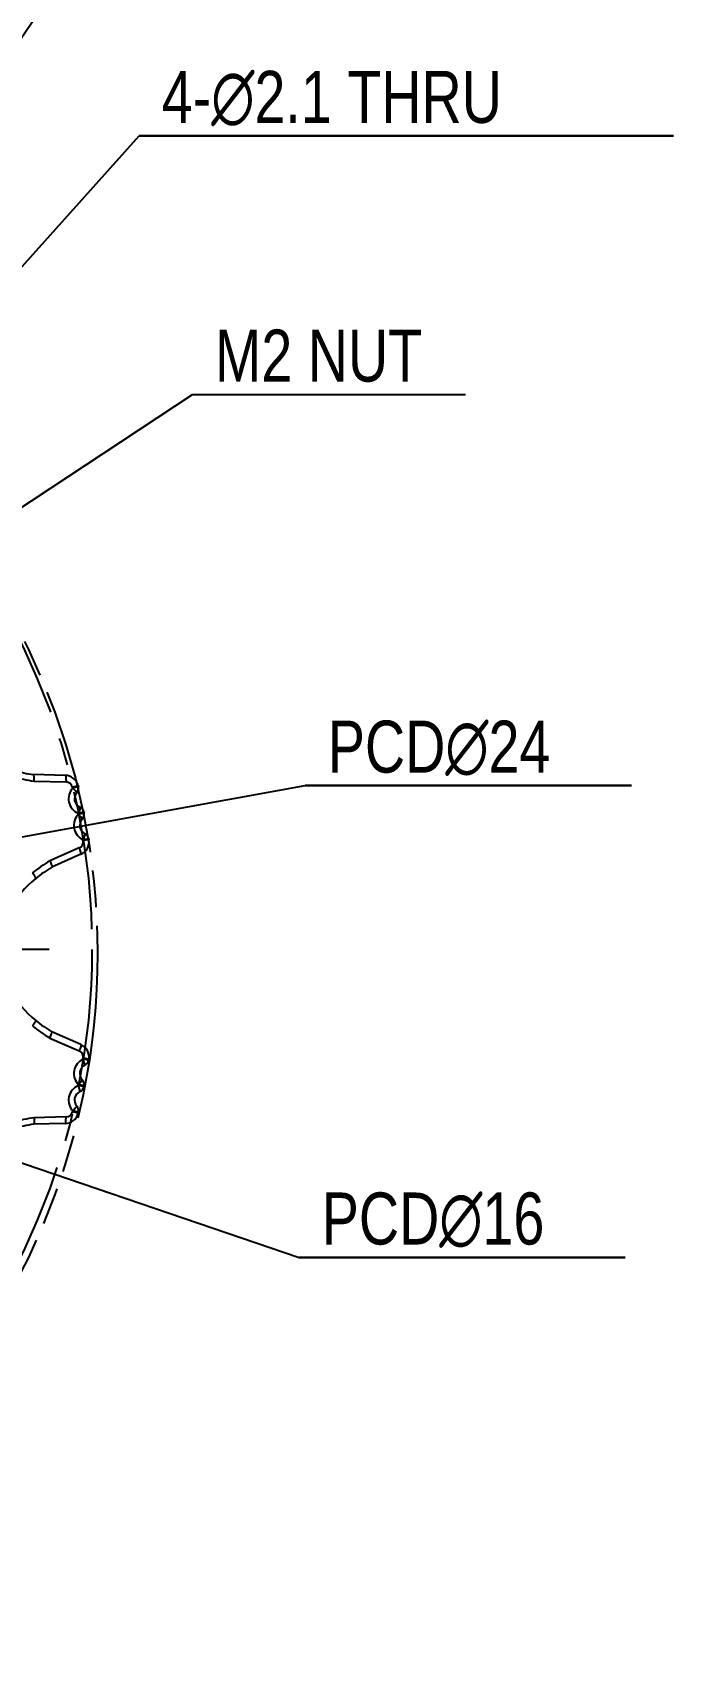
# Model space of a CAD drawing. Header units: millimetres. Extents: x 0 to 297, y 0 to 210.
# Drawn here: x 106.5 to 134.8, y 66.6 to 138.4 of the extents above; entities that cross this region are included whole.
import ezdxf

# ---------------------------------------------------------------- set-up
doc = ezdxf.new("R2010")
doc.units = ezdxf.units.MM
doc.header["$LTSCALE"] = 16.335
doc.linetypes.add('CENTER', pattern=[0.6, 0.375, -0.075, 0.075, -0.075])
doc.linetypes.add('PHANTOM', pattern=[0.8, 0.45, -0.05, 0.1, -0.05, 0.1, -0.05])
doc.layers.get('0').update_dxf_attribs({"linetype": 'CONTINUOUS'})
for name, color, linetype in [('3_ALL_AXES', 7, 'CONTINUOUS'), ('DEFAULT_3', 7, 'PHANTOM'), ('MEMBER', 7, 'CONTINUOUS')]:
    doc.layers.add(name, color=color, linetype=linetype)
doc.styles.get("Standard").update_dxf_attribs({"font": 'txt', "width": 0.8})
doc.dimstyles.new('DIMSTYLE_1', dxfattribs={"dimtxt": 2.3, "dimasz": 2, "dimexe": 1, "dimexo": 0.5, "dimtad": 1, "dimdec": 3, "dimdsep": 46, "dimtxsty": 'Standard', "dimblk": '_FILLED', "dimblk1": '_FILLED', "dimblk2": '_FILLED', "dimcen": 0.09, "dimadec": 0, "dimazin": 0, "dimtp": 0.05, "dimtm": 0.05, "dimtfac": 1, "dimtdec": 3, "dimtmove": 0, "dimatfit": 2, "dimldrblk": '_FILLED', "dimfxl": 1, "dimtolj": 1, "dimarcsym": 0})
doc.dimstyles.new('DIMSTYLE_2', dxfattribs={"dimtxt": 2.3, "dimasz": 2, "dimexe": 1, "dimexo": 0.5, "dimtad": 1, "dimdsep": 46, "dimtxsty": 'Standard', "dimblk": '_FILLED', "dimblk1": '_FILLED', "dimblk2": '_FILLED', "dimcen": 0.09, "dimadec": 0, "dimazin": 0, "dimtp": 0.2, "dimtm": 0.2, "dimtfac": 1, "dimtmove": 0, "dimatfit": 2, "dimldrblk": '_FILLED', "dimfxl": 1, "dimtolj": 1, "dimarcsym": 0})
doc.dimstyles.new('DIMSTYLE_4', dxfattribs={"dimtxt": 2.3, "dimasz": 2, "dimexe": 1, "dimexo": 0.5, "dimtad": 1, "dimdec": 3, "dimdsep": 46, "dimtxsty": 'Standard', "dimblk": '_FILLED', "dimblk1": '_FILLED', "dimblk2": '_FILLED', "dimcen": 0.09, "dimadec": 0, "dimazin": 0, "dimtp": 0.001, "dimtm": 0.001, "dimtfac": 1, "dimtdec": 3, "dimtmove": 0, "dimatfit": 2, "dimldrblk": '_FILLED', "dimfxl": 1, "dimtolj": 1, "dimarcsym": 0})
doc.dimstyles.get("Standard").update_dxf_attribs({"dimtxt": 2.3, "dimasz": 2, "dimexe": 1, "dimexo": 0.5, "dimtad": 1, "dimdsep": 46, "dimtxsty": 'Standard', "dimblk": '_FILLED', "dimblk1": '_FILLED', "dimblk2": '_FILLED', "dimcen": 0.09, "dimadec": 0, "dimazin": 0, "dimtol": 1, "dimtp": 0.05, "dimtm": 0.05, "dimtfac": 1, "dimtofl": 0, "dimtmove": 0, "dimatfit": 3, "dimldrblk": '_FILLED', "dimfxl": 1, "dimtolj": 1, "dimarcsym": 0})

# ---------------------------------------------------------------- blocks, each defined once
blk = doc.blocks.new('_FILLED')
at = {"color": 0, "linetype": 'ByBlock'}
blk.add_solid([(0, 0), (-1, 0.125), (-1, -0.125)], dxfattribs=at)
blk = doc.blocks.new('*D1')
at = {"color": 2, "linetype": 'Continuous'}
for p, q in [((95.846, 123.242), (107.879, 140.869)), ((107.879, 140.869), (122.296, 140.869)), ((122.296, 140.869), (107.879, 140.869))]:
    blk.add_line(p, q, dxfattribs=at)
at = {"color": 2, "linetype": 'Continuous', "xscale": 2, "yscale": 2, "zscale": 2, "rotation": 235.6802239081}
blk.add_blockref('_FILLED', (95.846, 123.242), dxfattribs=at)
at = {"color": 2, "linetype": 'Continuous', "insert": (108.879, 143.744), "char_height": 2.3, "width": 12.26667, "attachment_point": 1, "line_spacing_factor": 0.9}
blk.add_mtext('OD \\Fgdt;{\\Fgdt;n}\\Ftxt;62', dxfattribs=at)
blk = doc.blocks.new('*D2')
at = {"color": 2, "linetype": 'Continuous'}
for p, q in [((85.939, 95.228), (118.278, 84.192)), ((118.278, 84.192), (132.695, 84.192)), ((132.695, 84.192), (118.278, 84.192))]:
    blk.add_line(p, q, dxfattribs=at)
at = {"color": 2, "linetype": 'Continuous', "xscale": 2, "yscale": 2, "zscale": 2, "rotation": 161.1570922971}
blk.add_blockref('_FILLED', (85.939, 95.228), dxfattribs=at)
at = {"color": 2, "linetype": 'Continuous', "insert": (119.278, 87.067), "char_height": 2.3, "width": 12.26667, "attachment_point": 1, "line_spacing_factor": 0.9}
blk.add_mtext('PCD\\Fgdt;{\\Fgdt;n}\\Ftxt;16', dxfattribs=at)
blk = doc.blocks.new('*D3')
at = {"color": 2, "linetype": 'Continuous'}
for p, q in [((90.177, 99.941), (118.546, 105.054)), ((118.546, 105.054), (132.963, 105.054)), ((132.963, 105.054), (118.546, 105.054))]:
    blk.add_line(p, q, dxfattribs=at)
at = {"color": 2, "linetype": 'Continuous', "xscale": 2, "yscale": 2, "zscale": 2, "rotation": 190.2182626361}
blk.add_blockref('_FILLED', (90.177, 99.941), dxfattribs=at)
at = {"color": 2, "linetype": 'Continuous', "insert": (119.546, 107.929), "char_height": 2.3, "width": 12.26667, "attachment_point": 1, "line_spacing_factor": 0.9}
blk.add_mtext('PCD\\Fgdt;{\\Fgdt;n}\\Ftxt;24', dxfattribs=at)
blk = doc.blocks.new('*D6')
at = {"color": 2, "linetype": 'Continuous'}
for p, q in [((84.726, 104.25), (111.209, 133.779)), ((111.209, 133.779), (134.826, 133.779)), ((134.826, 133.779), (111.209, 133.779))]:
    blk.add_line(p, q, dxfattribs=at)
at = {"color": 2, "linetype": 'Continuous', "xscale": 2, "yscale": 2, "zscale": 2, "rotation": 228.1122524803}
blk.add_blockref('_FILLED', (84.726, 104.25), dxfattribs=at)
at = {"color": 2, "linetype": 'Continuous', "insert": (112.209, 136.654), "char_height": 2.3, "width": 21.46667, "attachment_point": 1, "line_spacing_factor": 0.9}
blk.add_mtext('4-\\Fgdt;{\\Fgdt;n}\\Ftxt;2.1 THRU', dxfattribs=at)

msp = doc.modelspace()

# ---------------------------------------------------------------- linework, layer by layer
at = {"layer": '3_ALL_AXES', "color": 7, "linetype": 'CENTER'}
msp.add_line((107.2303, 97.8118), (104.7678, 97.8118), dxfattribs=at)
msp.add_circle((78.3678, 97.8118), 30.755, dxfattribs=at)
at = {"layer": 'DEFAULT_3', "color": 2, "linetype": 'PHANTOM'}
msp.add_circle((78.3678, 97.6393), 31, dxfattribs=at)
at = {"layer": 'MEMBER', "color": 7, "linetype": 'Continuous'}
for p, q in [((107.942, 105.5077), (106.5433, 105.5402)), ((106.5578, 105.2514), (107.9755, 105.2179)), ((108.5115, 105.0479), (108.2603, 104.9876)), ((108.3207, 104.9595), (108.2701, 104.947)), ((108.5213, 105.0069), (108.3207, 104.9595)), ((108.4126, 104.9809), (108.3207, 104.9595)), ((108.5115, 105.0479), (108.5213, 105.0069)), ((108.7679, 103.881), (108.5146, 103.8304)), ((108.5741, 103.7986), (108.5231, 103.7881)), ((108.7764, 103.8383), (108.5741, 103.7986)), ((108.6668, 103.8165), (108.5741, 103.7986)), ((108.7679, 103.881), (108.7764, 103.8383)), ((108.9794, 102.7037), (108.7244, 102.663)), ((108.7244, 102.663), (108.7309, 102.6217)), ((108.986, 102.6621), (108.7309, 102.6217)), ((108.9794, 102.7037), (108.986, 102.6621)), ((108.5559, 102.2999), (107.2589, 101.7264)), ((108.6358, 102.0194), (107.3561, 101.4541)), ((108.6358, 93.6043), (107.3561, 94.1696)), ((107.2589, 93.8972), (108.5559, 93.3237)), ((108.7309, 93.002), (108.7244, 92.9607)), ((108.7759, 92.9529), (108.7244, 92.9607)), ((108.986, 92.9616), (108.7309, 93.002)), ((108.9794, 92.92), (108.7759, 92.9529)), ((108.8691, 92.9376), (108.7759, 92.9529)), ((108.986, 92.9616), (108.9794, 92.92)), ((108.5231, 91.8356), (108.5146, 91.7933)), ((108.7764, 91.7854), (108.5231, 91.8356)), ((108.7679, 91.7427), (108.5146, 91.7933)), ((108.7764, 91.7854), (108.7679, 91.7427)), ((107.9755, 90.4058), (106.5578, 90.3723)), ((108.2701, 90.6767), (108.2603, 90.6361)), ((108.5115, 90.5758), (108.2603, 90.6361)), ((108.5213, 90.6168), (108.2701, 90.6767)), ((108.5213, 90.6168), (108.5115, 90.5758)), ((107.942, 90.116), (106.5433, 90.0835))]:
    msp.add_line(p, q, dxfattribs=at)
for centre, radius, start, end in [((107.6332, 112.4373), 7.2659, 254.132819, 261.488659), ((107.5883, 112.4254), 6.964, 254.167, 261.370046), ((107.928, 104.9078), 0.6, 13.498525, 88.667), ((107.9683, 104.9176), 0.3003, 13.473621, 88.616564), ((108.7897, 104.4757), 0.7015, 137.797611, 246.913219), ((78.3678, 97.8118), 30.7418, 13.420666, 13.498525), ((106.6058, 103.1477), 2.451, 45.948741, 47.233004), ((108.7475, 104.4665), 0.4, 137.736241, 246.974666), ((108.2295, 104.9373), 0.3, 317.736241, 13.420666), ((108.4737, 103.8223), 0.3, 11.29024, 66.974666), ((109.0241, 103.2972), 0.7015, 135.586705, 244.702312), ((78.3678, 97.8118), 30.7418, 11.20976, 11.29024), ((106.7906, 102.0543), 2.451, 43.737834, 45.022098), ((108.9816, 103.2896), 0.4, 135.525334, 244.763759), ((108.4821, 103.78), 0.3, 315.525334, 11.20976), ((108.4343, 102.5746), 0.3003, 293.883423, 9.026392), ((108.3934, 102.5682), 0.6, 293.833, 9.001475), ((108.6832, 102.6564), 0.3, 9.079334, 64.763759), ((111.0024, 95.499), 7.266, 121.011395, 128.367126), ((110.9563, 95.4929), 6.964, 121.129957, 128.333), ((109.1228, 97.8118), 4.0077, 128.333, 231.667), ((110.9563, 100.1308), 6.964, 231.667, 238.870046), ((111.0014, 100.123), 7.264, 231.631345, 238.988658), ((110.997, 100.1167), 7.2563, 237.715403, 238.992763), ((108.4343, 93.0491), 0.3003, 350.973621, 66.116564), ((108.3934, 93.0555), 0.6, 350.998525, 66.167), ((109.0241, 92.3265), 0.7015, 115.297611, 224.413219), ((108.9816, 92.3341), 0.4, 115.236241, 224.474666), ((108.6832, 92.9673), 0.3, 295.236241, 350.920666), ((106.7887, 93.5713), 2.4538, 314.978252, 316.26105), ((108.4821, 91.8437), 0.3, 348.79024, 44.474666), ((108.7897, 91.1479), 0.7015, 113.086697, 222.202328), ((108.7475, 91.1572), 0.4, 113.025334, 222.263759), ((108.4737, 91.8014), 0.3, 293.025334, 348.70976), ((107.6332, 83.1863), 7.266, 98.51139, 105.867132), ((107.928, 90.7159), 0.6, 271.333, 346.501475), ((107.9683, 90.7061), 0.3003, 271.383423, 346.526392), ((106.6044, 92.4775), 2.453, 312.767195, 314.050364), ((108.2295, 90.6864), 0.3, 346.579334, 42.263759), ((107.5883, 83.1983), 6.964, 98.629957, 105.833)]:
    msp.add_arc(centre, radius, start, end, dxfattribs=at)
for points, knots in [([(106.5578, 105.2514), (106.5606, 105.288), (106.5646, 105.3554), (106.5647, 105.4352), (106.5613, 105.4869), (106.5571, 105.514), (106.5528, 105.5311), (106.5465, 105.5397), (106.5433, 105.5402)], [0, 0, 0, 0, 0.3748939, 0.6911912, 0.8133182, 0.9060689, 0.9671921, 1, 1, 1, 1]), ([(107.942, 105.5077), (107.9451, 105.5076), (107.9522, 105.4994), (107.9576, 105.4828), (107.9638, 105.456), (107.9708, 105.404), (107.9758, 105.3234), (107.9762, 105.255), (107.9755, 105.2179)], [0, 0, 0, 0, 0.0318765, 0.0922611, 0.1844247, 0.306624, 0.6244221, 1, 1, 1, 1]), ([(108.4303, 104.7795), (108.4102, 104.8059), (108.3578, 104.863), (108.3025, 104.917), (108.2701, 104.947)], [0, 0, 0, 0, 0.4287662, 1, 1, 1, 1]), ([(108.4515, 104.7355), (108.4527, 104.7369), (108.4529, 104.7428), (108.4461, 104.7578), (108.4373, 104.7702), (108.4303, 104.7795)], [0, 0, 0, 0, 0.1114561, 0.3070897, 1, 1, 1, 1]), ([(108.591, 104.0984), (108.5936, 104.0973), (108.5961, 104.0876), (108.5945, 104.0717), (108.5898, 104.046), (108.5769, 103.998), (108.5523, 103.9247), (108.5284, 103.8635), (108.5146, 103.8304)], [0, 0, 0, 0, 0.0293074, 0.0882306, 0.1796484, 0.3012372, 0.6191887, 1, 1, 1, 1]), ([(108.6767, 103.6145), (108.6577, 103.6417), (108.6075, 103.7008), (108.5543, 103.7569), (108.5231, 103.7881)], [0, 0, 0, 0, 0.4287662, 1, 1, 1, 1]), ([(108.6962, 103.5698), (108.6975, 103.5711), (108.6979, 103.577), (108.6917, 103.5923), (108.6834, 103.605), (108.6767, 103.6145)], [0, 0, 0, 0, 0.1114561, 0.3070897, 1, 1, 1, 1]), ([(108.8111, 102.9277), (108.8136, 102.9266), (108.8157, 102.9168), (108.8135, 102.9009), (108.8078, 102.8755), (108.7931, 102.828), (108.7656, 102.7557), (108.7394, 102.6955), (108.7244, 102.663)], [0, 0, 0, 0, 0.0293074, 0.0882306, 0.1796484, 0.3012372, 0.6191887, 1, 1, 1, 1]), ([(108.6358, 102.0194), (108.6387, 102.0207), (108.6421, 102.0309), (108.6408, 102.0484), (108.6362, 102.0755), (108.6228, 102.1262), (108.5966, 102.2025), (108.5707, 102.2659), (108.5559, 102.2999)], [0, 0, 0, 0, 0.0318767, 0.0922613, 0.1844249, 0.306624, 0.624422, 1, 1, 1, 1]), ([(106.6371, 100.9556), (106.6393, 100.9574), (106.6393, 100.9675), (106.6336, 100.9827), (106.6224, 101.0064), (106.5972, 101.0498), (106.5539, 101.1145), (106.5145, 101.1675), (106.4924, 101.1959)], [0, 0, 0, 0, 0.0298228, 0.0890139, 0.1803573, 0.3020563, 0.6203937, 1, 1, 1, 1]), ([(107.2589, 101.7264), (107.2759, 101.6935), (107.3053, 101.632), (107.3362, 101.5578), (107.3528, 101.5086), (107.359, 101.4822), (107.3615, 101.4654), (107.3588, 101.4553), (107.3561, 101.4541)], [0, 0, 0, 0, 0.3785509, 0.696775, 0.8188284, 0.9106519, 0.9698701, 1, 1, 1, 1]), ([(106.6371, 94.6681), (106.6393, 94.6663), (106.6393, 94.6562), (106.6336, 94.641), (106.6224, 94.6173), (106.5972, 94.5739), (106.5539, 94.5092), (106.5145, 94.4562), (106.4924, 94.4278)], [0, 0, 0, 0, 0.0298229, 0.089014, 0.1803573, 0.3020564, 0.6203938, 1, 1, 1, 1]), ([(107.2589, 93.8972), (107.2755, 93.93), (107.305, 93.9908), (107.3356, 94.0644), (107.3523, 94.1135), (107.3588, 94.1401), (107.3614, 94.1575), (107.3588, 94.168), (107.3561, 94.1696)], [0, 0, 0, 0, 0.3748939, 0.6911911, 0.8133181, 0.9060689, 0.9671921, 1, 1, 1, 1]), ([(108.6358, 93.6043), (108.6387, 93.603), (108.6421, 93.5928), (108.6408, 93.5753), (108.6362, 93.5482), (108.6228, 93.4975), (108.5966, 93.4212), (108.5707, 93.3577), (108.5559, 93.3237)], [0, 0, 0, 0, 0.0318765, 0.0922611, 0.1844247, 0.306624, 0.6244221, 1, 1, 1, 1]), ([(108.8111, 92.696), (108.8136, 92.6971), (108.8157, 92.7069), (108.8135, 92.7227), (108.8078, 92.7482), (108.7931, 92.7957), (108.7656, 92.868), (108.7394, 92.9282), (108.7244, 92.9607)], [0, 0, 0, 0, 0.0293089, 0.088233, 0.1796504, 0.3012386, 0.6191892, 1, 1, 1, 1]), ([(108.6767, 92.0091), (108.6577, 91.982), (108.6075, 91.9229), (108.5543, 91.8668), (108.5231, 91.8356)], [0, 0, 0, 0, 0.4287669, 1, 1, 1, 1]), ([(108.6962, 92.0539), (108.6975, 92.0526), (108.6979, 92.0467), (108.6917, 92.0314), (108.6834, 92.0187), (108.6767, 92.0091)], [0, 0, 0, 0, 0.1114519, 0.3070818, 1, 1, 1, 1]), ([(108.591, 91.5253), (108.5936, 91.5264), (108.5961, 91.5361), (108.5945, 91.552), (108.5898, 91.5776), (108.5769, 91.6257), (108.5523, 91.699), (108.5284, 91.7602), (108.5146, 91.7933)], [0, 0, 0, 0, 0.0293088, 0.0882328, 0.1796502, 0.3012384, 0.6191891, 1, 1, 1, 1]), ([(106.5578, 90.3723), (106.5608, 90.3354), (106.5645, 90.2673), (106.5646, 90.187), (106.5611, 90.1352), (106.5567, 90.1084), (106.5527, 90.0919), (106.5463, 90.0836), (106.5433, 90.0835)], [0, 0, 0, 0, 0.3785509, 0.6967749, 0.8188282, 0.9106518, 0.96987, 1, 1, 1, 1]), ([(107.942, 90.116), (107.9451, 90.1161), (107.9522, 90.1243), (107.9576, 90.1409), (107.9638, 90.1677), (107.9708, 90.2197), (107.9758, 90.3003), (107.9762, 90.3687), (107.9755, 90.4058)], [0, 0, 0, 0, 0.0318767, 0.0922613, 0.1844249, 0.306624, 0.624422, 1, 1, 1, 1]), ([(108.4303, 90.8442), (108.4102, 90.8178), (108.3578, 90.7607), (108.3025, 90.7067), (108.2701, 90.6767)], [0, 0, 0, 0, 0.428767, 1, 1, 1, 1]), ([(108.4515, 90.8882), (108.4527, 90.8868), (108.4529, 90.8809), (108.4461, 90.8659), (108.4373, 90.8535), (108.4303, 90.8442)], [0, 0, 0, 0, 0.1114533, 0.3070846, 1, 1, 1, 1])]:
    msp.add_open_spline(points, degree=3, knots=knots, dxfattribs=at)

# ---------------------------------------------------------------- texts
at = {"color": 2, "linetype": 'Continuous', "insert": (114.559, 125.2176), "char_height": 2.3, "width": 11.04, "attachment_point": 1, "line_spacing_factor": 0.9}
msp.add_mtext('M2 NUT', dxfattribs=at)

# ---------------------------------------------------------------- dimensions: what is measured, and where the dimension line sits
at = {"color": 2, "linetype": 'Continuous'}
for p1, p2, text, dimstyle, picture, middle in [((95.8459, 123.2423), (60.8897, 72.0363), 'OD %%c<>', 'DIMSTYLE_1', '*D1', (115.0124, 142.5941)), ((84.7257, 104.2504), (83.3236, 102.687), '4-%%c<> THRU', 'DIMSTYLE_4', '*D6', (122.9425, 135.5044)), ((90.1775, 99.9406), (66.5581, 95.6831), 'PCD%%c<>', 'DIMSTYLE_2', '*D3', (125.6794, 106.7793)), ((85.9391, 95.2281), (70.7965, 100.3956), 'PCD%%c<>', 'DIMSTYLE_2', '*D2', (125.4116, 85.9168))]:
    dim = msp.add_diameter_dim_2p(p1=p1, p2=p2, text=text, dimstyle=dimstyle, override={"dimtih": 1, "dimtoh": 1, "dimpost": '<>'}, dxfattribs=at)
    dim.commit()
    dim.dimension.update_dxf_attribs({"geometry": picture, "text_midpoint": middle, "dimtype": 163})

# ---------------------------------------------------------------- leaders
at = {"color": 2, "linetype": 'Continuous', "annotation_type": 0, "has_hookline": 1, "hookline_direction": 0, "text_width": 10.4462}
msp.add_leader([(86.1545, 104.238), (113.559, 122.3426), (114.559, 122.3426)], dimstyle='Standard', override={"dimtad": 1}, dxfattribs=at)

doc.saveas('drawing.dxf')
